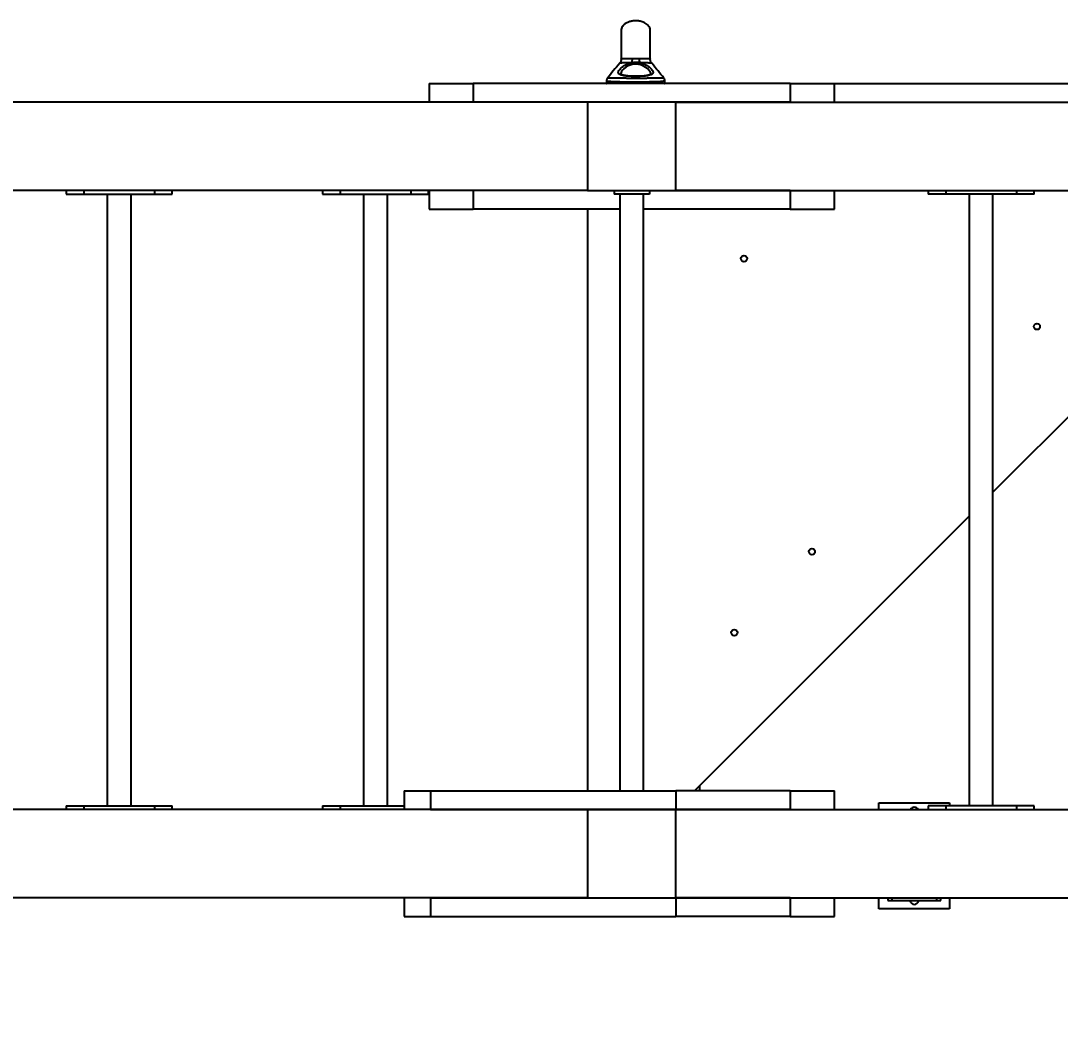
# Model space of a CAD drawing. Header units: millimetres. Extents: x -5684 to 4493, y -3963 to 3401.
# Drawn here: x 760 to 1936, y -608 to 538 of the extents above; entities that cross this region are included whole.
import ezdxf

# ---------------------------------------------------------------- set-up
doc = ezdxf.new("R2010")
doc.units = ezdxf.units.MM
for name, color, linetype in [('DIKOM_ОБЪЕКТ', 7, 'Continuous'), ('DIKOM_РАЗМЕР_ЗОНА', 7, 'Continuous'), ('DIKOM_РАЗМЕР_ОБЪЕКТА', 7, 'Continuous')]:
    doc.layers.add(name, color=color, linetype=linetype)
doc.styles.add('style1', font='arial.ttf', dxfattribs={"width": 0.8})
doc.dimstyles.new('1-50', dxfattribs={"dimtxt": 300, "dimasz": 200, "dimexe": 100, "dimexo": 0, "dimgap": 100, "dimtad": 1, "dimdec": 0, "dimtxsty": 'style1', "dimcen": 0, "dimclrd": 7, "dimclre": 7, "dimadec": 1, "dimazin": 2, "dimtfac": 1, "dimtdec": 0, "dimtmove": 0, "dimatfit": 3, "dimfxl": 0, "dimlwd": 25, "dimlwe": 18, "dimarcsym": 0})

# ---------------------------------------------------------------- blocks, each defined once
blk = doc.blocks.new('*D9')
at = {"layer": 'Defpoints', "color": 0, "transparency": 16777216}
for p in [(-4510, -33.6), (4493.1, -43), (4493.1, -3863)]:
    blk.add_point(p, dxfattribs=at)
at = {"layer": 'DIKOM_РАЗМЕР_ЗОНА', "color": 7, "lineweight": 18, "transparency": 16777216}
for p, q in [((-4510, -33.6), (-4510, -3963)), ((4493.1, -43), (4493.1, -3963))]:
    blk.add_line(p, q, dxfattribs=at)
at = {"layer": 'DIKOM_РАЗМЕР_ЗОНА', "color": 7, "lineweight": 25, "transparency": 16777216}
blk.add_line((-4310, -3863), (4293.1, -3863), dxfattribs=at)
at = {"layer": 'DIKOM_РАЗМЕР_ЗОНА', "color": 7, "transparency": 16777216}
for points in [[(-4310, -3829.7), (-4310, -3896.4), (-4510, -3863)], [(4293.1, -3829.7), (4293.1, -3896.4), (4493.1, -3863)]]:
    blk.add_solid(points, dxfattribs=at)
at = {"layer": 'DIKOM_РАЗМЕР_ЗОНА', "color": 0, "transparency": 16777216, "insert": (-193.7, -3609.9), "char_height": 300, "attachment_point": 5, "style": 'style1'}
blk.add_mtext('9000', dxfattribs=at)
blk = doc.blocks.new('*D12')
at = {"layer": 'Defpoints', "color": 0, "transparency": 16777216}
for p in [(-3006.9, 396), (2993.1, 396), (2993.1, -1651.7)]:
    blk.add_point(p, dxfattribs=at)
at = {"layer": 'DIKOM_РАЗМЕР_ОБЪЕКТА', "color": 7, "lineweight": 18, "transparency": 16777216}
for p, q in [((-3006.9, 396), (-3006.9, -1751.7)), ((2993.1, 396), (2993.1, -1751.7))]:
    blk.add_line(p, q, dxfattribs=at)
at = {"layer": 'DIKOM_РАЗМЕР_ОБЪЕКТА', "color": 7, "lineweight": 25, "transparency": 16777216}
blk.add_line((-2806.9, -1651.7), (2793.1, -1651.7), dxfattribs=at)
at = {"layer": 'DIKOM_РАЗМЕР_ОБЪЕКТА', "color": 7, "transparency": 16777216}
for points in [[(-2806.9, -1618.4), (-2806.9, -1685), (-3006.9, -1651.7)], [(2793.1, -1618.4), (2793.1, -1685), (2993.1, -1651.7)]]:
    blk.add_solid(points, dxfattribs=at)
at = {"layer": 'DIKOM_РАЗМЕР_ОБЪЕКТА', "color": 0, "transparency": 16777216, "insert": (16.8, -1398.5), "char_height": 300, "attachment_point": 5, "style": 'style1'}
blk.add_mtext('6000', dxfattribs=at)

msp = doc.modelspace()

# ---------------------------------------------------------------- linework, layer by layer
at = {"layer": 'DIKOM_ОБЪЕКТ'}
for p, q in [((1472.4, 494.8), (1472.4, 494.7)), ((1474, 490), (1474, 490)), ((1222.1, 467), (1222.1, 446)), ((1222.1, 467), (1272.1, 467)), ((1272.1, 467), (1272.1, 446)), ((1630.7, 467), (1272.1, 467)), ((1422.9, 470.1), (1422.9, 467.5)), ((1422.9, 470.1), (1422.9, 470.1)), ((1422.9, 467.5), (1455.9, 467.5)), ((1455.9, 467.5), (1488.9, 467.5)), ((1488.9, 467.5), (1488.9, 470.1)), ((1488.9, 470.1), (1488.9, 470.1)), ((1630.7, 467), (1630.7, 446)), ((1630.7, 467), (1680.7, 467)), ((1680.7, 446), (1680.7, 467)), ((1680.7, 467), (1993.8, 467)), ((1401.4, 446), (-1398.6, 446)), ((1401.4, 446), (1272.1, 446)), ((1401.4, 446), (1401.4, 346)), ((1501.4, 446), (1401.4, 446)), ((1630.7, 446), (1501.4, 446)), ((1501.4, 446), (2801.4, 446)), ((1501.4, 346), (1501.4, 446)), ((1401.4, 346), (-1398.6, 346)), ((811.5, 346), (811.5, 342)), ((811.5, 342), (831.5, 342)), ((831.5, 346), (831.5, 342)), ((831.5, 342), (911.5, 342)), ((858, 342), (858, -350)), ((885, -350), (885, 342)), ((911.5, 346), (911.5, 342)), ((911.5, 342), (931.5, 342)), ((931.5, 342), (931.5, 346)), ((1101.5, 346), (1101.5, 342)), ((1101.5, 342), (1121.5, 342)), ((1121.5, 346), (1121.5, 342)), ((1121.5, 342), (1201.5, 342)), ((1148, 342), (1148, -350)), ((1175, -350), (1175, 342)), ((1201.5, 346), (1201.5, 342)), ((1201.5, 342), (1221.5, 342)), ((1221.5, 342), (1221.5, 346)), ((1222.1, 346), (1222.1, 325)), ((1272.1, 346), (1272.1, 325)), ((1401.4, 346), (1272.1, 346)), ((1401.4, 346), (1501.4, 346)), ((1431.4, 346), (1431.4, 342)), ((1471.4, 342), (1431.4, 342)), ((1437.9, 342), (1437.9, -333)), ((1464.9, -333), (1464.9, 342)), ((1471.4, 346), (1471.4, 342)), ((1630.7, 346), (1501.4, 346)), ((1501.4, 346), (2801.4, 346)), ((1630.7, 346), (1630.7, 325)), ((1680.7, 325), (1680.7, 346)), ((1786.6, 346), (1786.6, 342)), ((1806.6, 342), (1786.6, 342)), ((1806.6, 346), (1806.6, 342)), ((1886.6, 342), (1806.6, 342)), ((1833.1, 342), (1833.1, -350)), ((1860.1, -350), (1860.1, 342)), ((1886.6, 346), (1886.6, 342)), ((1906.6, 342), (1886.6, 342)), ((1906.6, 342), (1906.6, 346)), ((1222.1, 325), (1272.1, 325)), ((1437.9, 325), (1272.1, 325)), ((1401.4, 325), (1401.4, -333)), ((1630.7, 325), (1464.9, 325)), ((1630.7, 325), (1680.7, 325)), ((1860.1, 4.7), (2180.4, 325)), ((1522.4, -333), (1833.1, -22.3)), ((1528.4, -333), (1528.4, -327)), ((1193.8, -333), (1193.8, -354)), ((1193.8, -333), (1223.8, -333)), ((1223.8, -333), (1223.8, -354)), ((1223.8, -333), (1501.4, -333)), ((1630.7, -333), (1501.4, -333)), ((1501.4, -333), (1501.4, -354)), ((1630.7, -333), (1630.7, -354)), ((1630.7, -333), (1680.7, -333)), ((1680.7, -354), (1680.7, -333)), ((811.5, -350), (811.5, -354)), ((811.5, -350), (831.5, -350)), ((831.5, -350), (831.5, -354)), ((831.5, -350), (911.5, -350)), ((911.5, -350), (911.5, -354)), ((911.5, -350), (931.5, -350)), ((931.5, -354), (931.5, -350)), ((1101.5, -350), (1101.5, -354)), ((1101.5, -350), (1121.5, -350)), ((1121.5, -350), (1121.5, -354)), ((1121.5, -350), (1193.8, -350)), ((1731.1, -346.5), (1811.1, -346.5)), ((1731.1, -354), (1731.1, -346.5)), ((1786.6, -350), (1786.6, -354)), ((1806.6, -350), (1786.6, -350)), ((1806.6, -350), (1806.6, -354)), ((1886.6, -350), (1806.6, -350)), ((1811.1, -346.5), (1811.1, -350)), ((1886.6, -350), (1886.6, -354)), ((1906.6, -350), (1886.6, -350)), ((1906.6, -354), (1906.6, -350)), ((1401.4, -354), (-1398.6, -354)), ((1223.8, -354), (1501.4, -354)), ((1401.4, -354), (1401.4, -454)), ((1501.4, -354), (1401.4, -354)), ((1501.4, -454), (1501.4, -354)), ((1630.7, -354), (1501.4, -354)), ((1501.4, -354), (2801.4, -354)), ((1401.4, -454), (434.4, -454)), ((1193.8, -454), (1193.8, -475)), ((1223.8, -454), (1223.8, -475)), ((1223.8, -454), (1501.4, -454)), ((1401.4, -454), (1501.4, -454)), ((1630.7, -454), (1501.4, -454)), ((1501.4, -454), (2801.4, -454)), ((1501.4, -454), (1501.4, -475)), ((1630.7, -454), (1630.7, -475)), ((1680.7, -475), (1680.7, -454)), ((1731.1, -466.5), (1731.1, -454)), ((1741.1, -454), (1741.1, -457)), ((1741.1, -457), (1746.1, -457)), ((1746.1, -457), (1746.1, -454)), ((1746.1, -457), (1796.1, -457)), ((1796.1, -454), (1796.1, -457)), ((1796.1, -457), (1801.1, -457)), ((1801.1, -457), (1801.1, -454)), ((1811.1, -454), (1811.1, -466.5)), ((1811.1, -466.5), (1731.1, -466.5)), ((1193.8, -475), (1223.8, -475)), ((1223.8, -475), (1501.4, -475)), ((1630.7, -475), (1501.4, -475)), ((1630.7, -475), (1680.7, -475))]:
    msp.add_line(p, q, dxfattribs=at)
at = {"layer": 'DIKOM_ОБЪЕКТ', "flags": 128}
msp.add_lwpolyline([(1472.9, 477.9), (1472.9, 478.3), (1472.5, 479.7), (1472, 480.6), (1470.8, 482.2), (1469.1, 483.9), (1467.4, 485.3), (1465.5, 486.5), (1463.6, 487.5), (1461.5, 488.2), (1459.3, 488.7), (1457, 489), (1454.5, 489), (1452, 488.6), (1449.7, 488), (1447.5, 487.1), (1444.8, 485.6), (1442.6, 483.8), (1441, 482.2), (1439.8, 480.5), (1438.9, 478.3), (1438.9, 478.3)], dxfattribs=at)
at = {"layer": 'DIKOM_ОБЪЕКТ'}
for centre in [(1578.4, 269), (1909.8, 192.2), (1655.2, -62.4), (1567.4, -154)]:
    msp.add_circle(centre, 3.5, dxfattribs=at)
for centre, radius, start, end in [((1432.5, 495.9), 19.8, 343.9133, 358.2144), ((1479.3, 495.9), 19.7, 181.7997, 196.1246), ((1423.4, 467.5), 0.5, 180, 270), ((1488.4, 467.5), 0.5, 270, 0), ((1771.1, -356.5), 5, 90, 150), ((1771.1, -356.5), 5, 30, 90), ((1771.1, -456.5), 5, 185.7392, 270), ((1771.1, -456.5), 5, 270, 354.2608)]:
    msp.add_arc(centre, radius, start, end, dxfattribs=at)
for points, knots in [([(1472.4, 527), (1472.4, 527.7), (1472.2, 529.1), (1471.3, 531.2), (1469.8, 533.1), (1467.8, 534.7), (1465.6, 536), (1463.3, 536.9), (1461.1, 537.5), (1458.7, 537.9), (1456, 538.1), (1452.8, 537.9), (1449.4, 537.2), (1446, 535.9), (1443.1, 534.1), (1441, 531.9), (1439.6, 529.4), (1439.5, 527.8), (1439.4, 527)], [0, 0, 0, 0, 0.046332, 0.097378, 0.153412, 0.213133, 0.273556, 0.33083, 0.381337, 0.431581, 0.494434, 0.568712, 0.650822, 0.735001, 0.814889, 0.885973, 0.947135, 1, 1, 1, 1]), ([(1439.4, 527), (1439.4, 526.9), (1439.4, 526.8), (1439.4, 525.6), (1439.4, 524), (1439.4, 522.1), (1439.4, 519.9), (1439.4, 517.8), (1439.4, 515.6), (1439.4, 513.7), (1439.4, 511.8), (1439.4, 510.1), (1439.4, 508.1), (1439.4, 505.3), (1439.4, 501.4), (1439.4, 497.7), (1439.4, 495.2), (1439.4, 494.7)], [0, 0, 0, 0, 0.116676, 0.223959, 0.321005, 0.407625, 0.483997, 0.550576, 0.608028, 0.657006, 0.698142, 0.732263, 0.770517, 0.818105, 0.893502, 0.979006, 1, 1, 1, 1]), ([(1472.4, 494.7), (1472.4, 495.2), (1472.4, 497.7), (1472.4, 501.4), (1472.4, 505.6), (1472.4, 508.7), (1472.4, 511.3), (1472.4, 513.5), (1472.4, 515.6), (1472.4, 517.8), (1472.4, 519.9), (1472.4, 522.1), (1472.4, 524), (1472.4, 525.6), (1472.4, 526.8), (1472.4, 526.9), (1472.4, 527)], [0, 0, 0, 0, 0.020833, 0.106353, 0.181763, 0.243207, 0.289658, 0.342878, 0.391865, 0.449326, 0.515917, 0.592303, 0.678938, 0.776001, 0.883304, 1, 1, 1, 1]), ([(1439.5, 494.8), (1439.4, 494.4), (1439.4, 493.4), (1439, 492), (1438.4, 490.8), (1437.9, 490.2), (1437.7, 490)], [0, 0, 0, 0, 0.229744, 0.529161, 0.812872, 1, 1, 1, 1]), ([(1439.5, 494.7), (1439.5, 494.3), (1439.4, 493.3), (1439, 491.9), (1438.5, 490.8), (1438, 490.2), (1437.8, 489.9)], [0, 0, 0, 0, 0.241015, 0.518965, 0.782252, 1, 1, 1, 1]), ([(1439.5, 494.7), (1439.4, 494.8), (1439.4, 494.9), (1439.6, 495), (1439.9, 495.1), (1440.3, 495.1), (1440.8, 495.2), (1441.4, 495.2), (1442.1, 495.3), (1443, 495.3), (1444.1, 495.3), (1445.3, 495.3), (1446.8, 495.3), (1448.4, 495.3), (1449.7, 495.3), (1451.1, 495.3), (1451.8, 495.3), (1452.2, 495.3)], [0, 0, 0, 0, 0.067592, 0.124671, 0.162878, 0.220902, 0.279786, 0.325568, 0.39507, 0.46555, 0.524997, 0.615312, 0.706962, 0.779205, 0.888835, 0.925746, 1, 1, 1, 1]), ([(1452.2, 495.3), (1453.4, 495.3), (1455.9, 495.3), (1458.4, 495.3), (1459.6, 495.3)], [0, 0, 0, 0, 0.492441, 1, 1, 1, 1]), ([(1459.6, 495.3), (1459.8, 495.3), (1460.7, 495.3), (1462, 495.3), (1463.7, 495.3), (1465.4, 495.3), (1466.7, 495.3), (1467.7, 495.3), (1468.4, 495.3), (1469.2, 495.3), (1470.2, 495.3), (1470.9, 495.2), (1471.5, 495.1), (1472, 495.1), (1472.3, 495), (1472.4, 494.9), (1472.4, 494.8), (1472.4, 494.8)], [0, 0, 0, 0, 0.0365935, 0.1467288, 0.2166926, 0.3227555, 0.4304249, 0.4736123, 0.5169559, 0.5708986, 0.6528343, 0.7362578, 0.7835242, 0.8555582, 0.9292346, 0.9678186, 1, 1, 1, 1]), ([(1472.4, 494.7), (1472.4, 494.7), (1472.4, 494.7), (1472.4, 494.7), (1472.4, 494.7)], [0, 0, 0, 0, 0.551574, 1, 1, 1, 1]), ([(1474, 490), (1473.8, 490.3), (1473.3, 491), (1472.7, 492.4), (1472.3, 493.7), (1472.4, 494.4), (1472.4, 494.6)], [0, 0, 0, 0, 0.243578, 0.557365, 0.866288, 1, 1, 1, 1]), ([(1437.8, 490), (1435.4, 487.1), (1431, 481.8), (1426.3, 476.1), (1424.2, 473.5)], [0, 0, 0, 0, 0.53632, 1, 1, 1, 1]), ([(1460.4, 490.5), (1461, 490.3), (1462.6, 490), (1464.8, 489.3), (1467.1, 488.3), (1469.3, 487.1), (1471.4, 485.7), (1473.2, 484), (1474.5, 482.6), (1475.3, 481.2), (1475.7, 480), (1475.5, 478.8), (1474.8, 477.8), (1473.4, 477), (1471.5, 476.4), (1469.3, 475.9), (1466.7, 475.5), (1463.8, 475.3), (1460.7, 475.1), (1457.4, 475), (1454.2, 475), (1451, 475.1), (1447.9, 475.3), (1445.1, 475.5), (1442.5, 475.9), (1440.3, 476.3), (1438.5, 476.9), (1437.2, 477.7), (1436.4, 478.6), (1436.2, 479.4), (1436.3, 480.2), (1436.5, 481.1), (1437.2, 482.4), (1438.5, 483.9), (1440.4, 485.6), (1442.9, 487.4), (1445.7, 488.8), (1448.6, 489.9), (1450.5, 490.3), (1451.4, 490.5), (1451.5, 490.5)], [0, 0, 0, 0, 0.0178171, 0.0406123, 0.0638767, 0.08996, 0.1165604, 0.1477731, 0.1798455, 0.1976931, 0.2279102, 0.2591192, 0.2888938, 0.3196861, 0.3477184, 0.3765962, 0.4040061, 0.4321998, 0.4594048, 0.4873734, 0.5144916, 0.5423652, 0.5694306, 0.5972479, 0.6242668, 0.6520366, 0.6790475, 0.7068125, 0.734009, 0.7619683, 0.7716657, 0.7950574, 0.8188843, 0.8493418, 0.8806255, 0.9145784, 0.9496816, 0.9741133, 0.9991563, 1, 1, 1, 1]), ([(1451.5, 490.5), (1450.4, 490.5), (1448.1, 490.4), (1445.2, 490.4), (1442.6, 490.3), (1440.7, 490.3), (1439.3, 490.2), (1438.1, 490.1), (1437.9, 490), (1437.8, 490)], [0, 0, 0, 0, 0.168271, 0.34054, 0.478421, 0.620373, 0.72392, 0.83081, 1, 1, 1, 1]), ([(1460.4, 490.5), (1459, 490.6), (1456.1, 490.9), (1453.1, 490.6), (1451.5, 490.5)], [0, 0, 0, 0, 0.448863, 1, 1, 1, 1]), ([(1474, 490), (1473.9, 490), (1473.9, 490), (1473.3, 490.1), (1472.5, 490.2), (1471.4, 490.2), (1470.2, 490.3), (1468.6, 490.4), (1466.1, 490.4), (1463.4, 490.4), (1461.5, 490.5), (1460.4, 490.5)], [0, 0, 0, 0, 0.129067, 0.163128, 0.276713, 0.394985, 0.408478, 0.553027, 0.702306, 0.832329, 1, 1, 1, 1]), ([(1487.7, 473.5), (1485.5, 476.1), (1481.1, 481.5), (1476.5, 487.1), (1474.1, 490)], [0, 0, 0, 0, 0.475926, 1, 1, 1, 1]), ([(1424.2, 473.5), (1424, 473.3), (1423.6, 472.8), (1423.2, 471.8), (1422.9, 470.8), (1422.9, 470.3), (1423, 470.1)], [0, 0, 0, 0, 0.254631, 0.564159, 0.877007, 1, 1, 1, 1]), ([(1424.2, 473.5), (1424.2, 473.5), (1424.1, 473.6), (1424.8, 473.6), (1426.3, 473.6), (1428.5, 473.5), (1431.5, 473.5), (1435, 473.4), (1439, 473.4), (1443.5, 473.3), (1448.3, 473.3), (1452.5, 473.3), (1456.7, 473.3), (1460.9, 473.3), (1465.8, 473.3), (1470.5, 473.3), (1474.7, 473.4), (1478.6, 473.4), (1481.8, 473.5), (1484.4, 473.5), (1486.3, 473.6), (1487.5, 473.6), (1487.6, 473.5), (1487.6, 473.5)], [0, 0, 0, 0, 0.010049, 0.065033, 0.116633, 0.169507, 0.220007, 0.27178, 0.32172, 0.37296, 0.422615, 0.473586, 0.499889, 0.54951, 0.60045, 0.650268, 0.701398, 0.751664, 0.803218, 0.854292, 0.90663, 0.959139, 1, 1, 1, 1]), ([(1438.9, 478.3), (1438.9, 478.1), (1438.9, 478), (1438.9, 477.9), (1438.9, 477.9)], [0, 0, 0, 0, 0.978853, 1, 1, 1, 1]), ([(1439.2, 477.4), (1439.1, 477.5), (1439, 477.6), (1438.9, 477.7), (1438.9, 477.8), (1438.9, 477.9)], [0, 0, 0, 0, 0.198548, 0.56824, 1, 1, 1, 1]), ([(1472.9, 477.9), (1472.9, 477.8), (1472.9, 477.7), (1472.9, 477.7), (1472.6, 477.4), (1472, 477), (1471.1, 476.7), (1469.9, 476.3), (1468.5, 476), (1466.8, 475.8), (1464.9, 475.5), (1462.8, 475.4), (1460.5, 475.3), (1458.2, 475.2), (1455.8, 475.2), (1453.4, 475.2), (1451.1, 475.3), (1448.8, 475.4), (1446.7, 475.6), (1444.8, 475.8), (1443.1, 476.1), (1441.6, 476.4), (1440.5, 476.7), (1439.7, 477.1), (1439.3, 477.3), (1439.2, 477.4), (1439.2, 477.4)], [0, 0, 0, 0, 0.036873, 0.089043, 0.127842, 0.168994, 0.209453, 0.249051, 0.291128, 0.334576, 0.378396, 0.423356, 0.468532, 0.514118, 0.559828, 0.605441, 0.651303, 0.696626, 0.741967, 0.786892, 0.831063, 0.874847, 0.916836, 0.957982, 0.99413, 1, 1, 1, 1]), ([(1488.9, 470.1), (1488.9, 470.5), (1488.8, 471.3), (1488.5, 472.3), (1488, 473.1), (1487.7, 473.4), (1487.7, 473.5)], [0, 0, 0, 0, 0.300242, 0.600912, 0.886962, 1, 1, 1, 1]), ([(1488.8, 470.1), (1488.8, 470.1), (1489, 469.9), (1488.2, 469.7), (1486.6, 469.4), (1484, 469.2), (1480.7, 469), (1476.7, 468.9), (1472, 468.8), (1466.9, 468.7), (1461.5, 468.7), (1456.8, 468.7), (1452.2, 468.7), (1447.5, 468.7), (1442.3, 468.7), (1437.4, 468.8), (1433, 468.9), (1429.3, 469.1), (1426.4, 469.3), (1424.3, 469.5), (1423.1, 469.8), (1423, 470), (1423, 470.1)], [0, 0, 0, 0, 0.016521, 0.070923, 0.123791, 0.178189, 0.231054, 0.28545, 0.338315, 0.392713, 0.445579, 0.499977, 0.528056, 0.580932, 0.635342, 0.688232, 0.742656, 0.795584, 0.850049, 0.903144, 0.957788, 1, 1, 1, 1])]:
    msp.add_open_spline(points, degree=3, knots=knots, dxfattribs=at)

# ---------------------------------------------------------------- dimensions: what is measured, and where the dimension line sits
at = {"layer": 'DIKOM_РАЗМЕР_ЗОНА'}
dim = msp.add_linear_dim(base=(4493.1, -3863), p1=(-4510, -33.6), p2=(4493.1, -43), text='9000', dimstyle='1-50', dxfattribs=at)
dim.commit()
dim.dimension.update_dxf_attribs({"geometry": '*D9', "text_midpoint": (-193.7, -3863), "dimtype": 160})
at = {"layer": 'DIKOM_РАЗМЕР_ОБЪЕКТА'}
dim = msp.add_linear_dim(base=(2993.1, -1651.7), p1=(-3006.9, 396), p2=(2993.1, 396), dimstyle='1-50', dxfattribs=at)
dim.commit()
dim.dimension.update_dxf_attribs({"geometry": '*D12', "text_midpoint": (16.8, -1651.7), "dimtype": 160})

doc.saveas('drawing.dxf')
